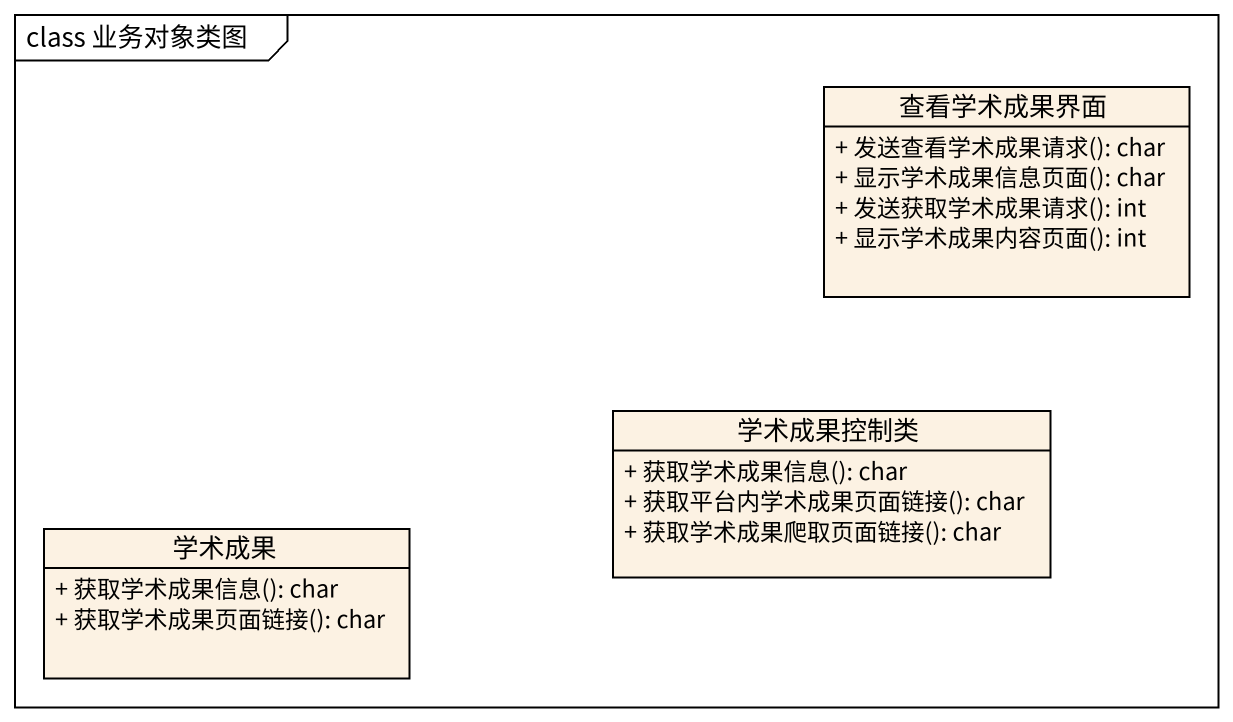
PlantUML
@startuml
mainframe class 业务对象类图
hide circle
hide empty members
skinparam classAttributeIconSize 0
class 查看学术成果界面 {
  + 发送查看学术成果请求(): char
  + 显示学术成果信息页面(): char
  + 发送获取学术成果请求(): int
  + 显示学术成果内容页面(): int
}
class 学术成果控制类 {
  + 获取学术成果信息(): char
  + 获取平台内学术成果页面链接(): char
  + 获取学术成果爬取页面链接(): char
}
class 学术成果 {
  + 获取学术成果信息(): char
  + 获取学术成果页面链接(): char
}
@enduml
